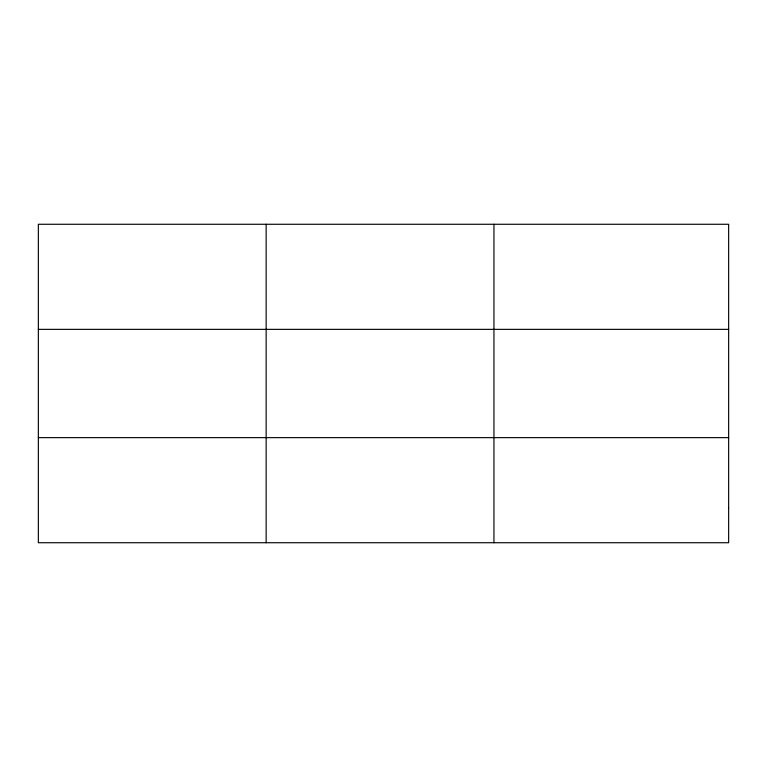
<?xml version="1.0" encoding="UTF-8"?>
<svg xmlns="http://www.w3.org/2000/svg" width="767" height="767" viewBox="0 0 767 767"><rect width="100%" height="100%" fill="white"/><g stroke="black" fill="none" stroke-linecap="round" stroke-linejoin="round"><path stroke-width="1.15" d="M266.149 224.271L266.149 542.729M493.948 224.271L493.948 542.729M38.35 329.359L728.65 329.359M38.35 437.641L728.65 437.641M728.65 507.696L728.65 542.729L38.35 542.729L38.35 224.271L728.65 224.271L728.65 507.696"/></g></svg>
